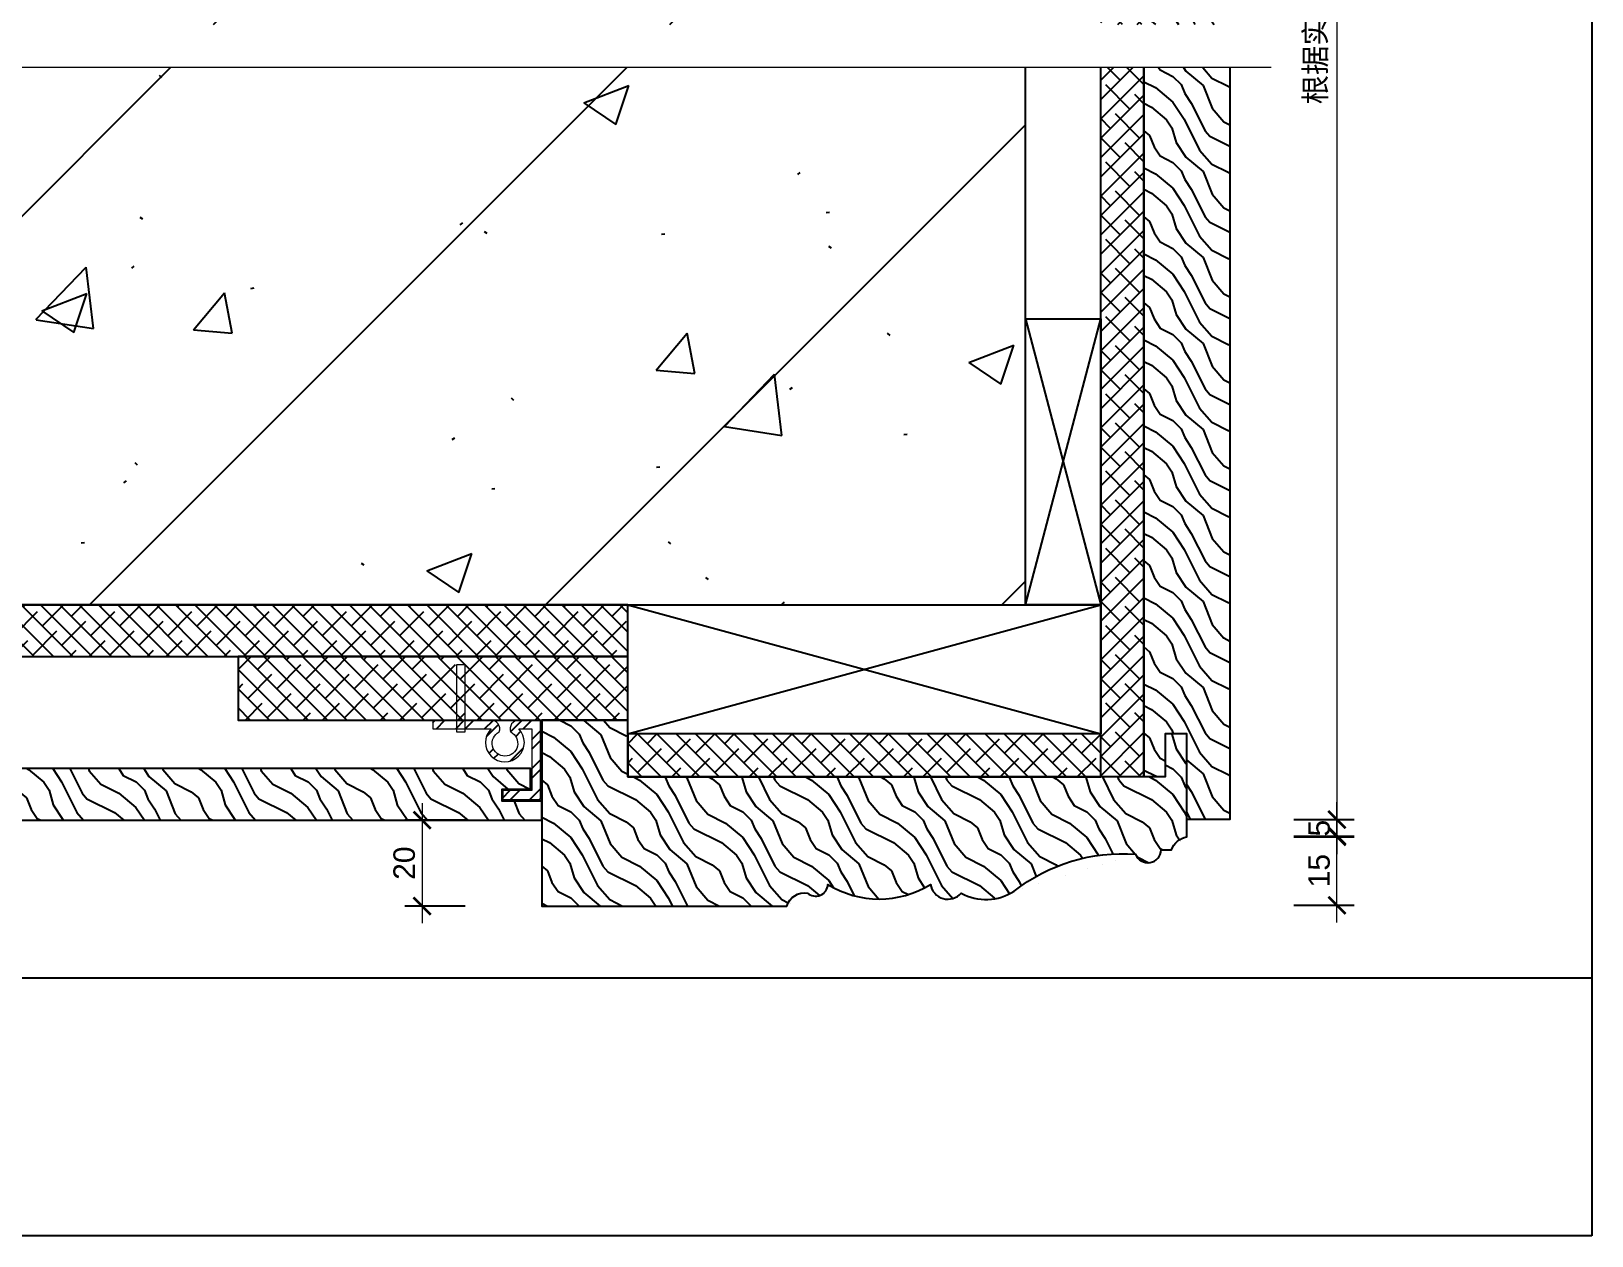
# Model space of a CAD drawing. Header units: millimetres. Extents: x 6321 to 61876, y 123 to 15211.
# Drawn here: x 50862.2 to 51225.1, y 8084.8 to 8364.8 of the extents above; entities that cross this region are included whole.
import ezdxf

# ---------------------------------------------------------------- set-up
doc = ezdxf.new("R2010")
doc.units = ezdxf.units.MM
doc.layers.get('Defpoints').update_dxf_attribs({"color": 250})
doc.layers.add('_ACM-A-ANNO-DIMS', color=2, linetype='Continuous', lineweight=13)
for name, color, linetype in [('I-DETL-LW01', 1, 'Continuous'), ('I-DETL-LW02', 2, 'Continuous'), ('I-DETL-LW251', 251, 'Continuous'), ('PE-尺寸标注', 44, 'Continuous'), ('WALL TYPE$0$HATCH', 8, 'Continuous'), ('WALL TYPE$0$I-SECT-LW03', 3, 'Continuous')]:
    doc.layers.add(name, color=color, linetype=linetype)
doc.styles.add('Arial', font='ARIALUNI.ttf')
doc.dimstyles.new('Aec-Arch-M-2', dxfattribs={"dimscale": 2, "dimtxt": 2.5, "dimasz": 2, "dimexe": 2, "dimexo": 2, "dimgap": 0.8, "dimtad": 1, "dimdec": 0, "dimrnd": 1, "dimzin": 3, "dimdsep": 46, "dimtxsty": 'Arial', "dimblk": 'WALL TYPE$0$_ArchTick', "dimcen": 2.5, "dimdle": 2, "dimclrd": 256, "dimclre": 256, "dimclrt": 256, "dimazin": 2, "dimtfac": 0.75, "dimtdec": 0, "dimtix": 1, "dimtmove": 2, "dimatfit": 2, "dimfxl": 5, "dimfxlon": 1, "dimtolj": 1, "dimtzin": 0, "dimlwd": -1, "dimarcsym": 0})

# ---------------------------------------------------------------- blocks, each defined once
blk = doc.blocks.new('海龙_1215173755')
at = {"layer": 'WALL TYPE$0$HATCH', "ltscale": 2}
h = blk.add_hatch(dxfattribs=at)
h.set_pattern_fill('ANSI32', color=256, scale=0.5)
h.set_pattern_definition([(45, (-39299.698, -12402.6693), (-3.36759605, 3.36759605), []), (45, (-39297.453, -12402.6693), (-3.36759605, 3.36759605), [])])
edge = h.paths.add_edge_path()
edge.add_line((2.29, -7.19), (2.29, 11.26))
edge.add_line((2.29, 11.26), (-2.77, 11.26))
edge.add_arc((-2.77, 9.26), 2, 90, 201.2139)
edge.add_arc((-5.97, 5.89), 2.97, -243.0808, 63.0808, ccw=False)
edge.add_arc((-9.18, 9.26), 2, 338.7861, 450)
edge.add_line((-9.18, 11.26), (-22.73, 11.26))
edge.add_line((-22.73, 11.26), (-22.73, 9.26))
edge.add_line((-22.73, 9.26), (-9.18, 9.26))
edge.add_arc((-5.97, 6.09), 4.51, 135.3033, 404.6967)
edge.add_line((-2.77, 9.26), (0.29, 9.26))
edge.add_line((0.29, 9.26), (0.29, -3.51))
edge.add_line((0.29, -3.51), (0.29, -5.11))
edge.add_line((0.29, -5.11), (-6.5, -5.11))
edge.add_line((-6.5, -5.11), (-6.5, -7.19))
edge.add_line((-6.5, -7.19), (2.29, -7.19))
at = {"color": 1, "linetype": 'Continuous', "lineweight": 15, "elevation": 7.84}
blk.add_lwpolyline([(-17.26, 24.13), (-17.26, 8.53), (-15.24, 8.53), (-15.24, 24.13)], close=True, dxfattribs=at)
at = {"color": 1, "linetype": 'Continuous', "lineweight": 15}
blk.add_lwpolyline([(2.29, -7.19), (2.29, 11.26), (-2.77, 11.26, 0.527318), (-4.63, 8.53, -4.178276), (-7.32, 8.53, 0.527318), (-9.18, 11.26), (-22.73, 11.26), (-22.73, 9.26), (-9.18, 9.26, 2.396256), (-2.77, 9.26), (0.29, 9.26), (0.29, -3.51), (0.29, -5.11), (-6.5, -5.11), (-6.5, -7.19)], format="xyb", close=True, dxfattribs=at)
blk = doc.blocks.new('海龙_1215174788')
at = {"layer": 'I-DETL-LW01'}
for p, q in [((-55, 0), (55, -30)), ((-55, -30), (55, 0))]:
    blk.add_line(p, q, dxfattribs=at)
blk.add_lwpolyline([(55, -30), (-55, -30), (-55, 0), (55, 0), (55, -30)], close=True, dxfattribs=at)
blk = doc.blocks.new('K_01')
at = {"layer": 'I-DETL-LW01'}
for p, q in [((-8.75, 0), (8.75, -66.47)), ((-8.75, -66.47), (8.75, 0))]:
    blk.add_line(p, q, dxfattribs=at)
blk.add_lwpolyline([(8.75, -66.47), (-8.75, -66.47), (-8.75, 0), (8.75, 0), (8.75, -66.47)], close=True, dxfattribs=at)
blk = doc.blocks.new('WALL TYPE$0$_ArchTick')
at = {"color": 0, "linetype": 'ByBlock', "const_width": 0.15}
blk.add_lwpolyline([(-0.5, -0.5), (0.5, 0.5)], dxfattribs=at)
blk = doc.blocks.new('*D141')
at = {"layer": '_ACM-A-ANNO-DIMS', "ltscale": 2, "transparency": 16777216}
blk.add_line((50953.15, 8185.36), (50953.15, 8157.42), dxfattribs=at)
at = {"layer": '_ACM-A-ANNO-DIMS', "linetype": 'Continuous', "lineweight": -2, "ltscale": 2, "transparency": 16777216}
for p, q in [((50963.15, 8181.36), (50949.15, 8181.36)), ((50963.15, 8161.42), (50949.15, 8161.42))]:
    blk.add_line(p, q, dxfattribs=at)
at = {"layer": 'Defpoints', "color": 0, "linetype": 'Continuous', "ltscale": 2, "transparency": 16777216}
for p in [(50980.96, 8181.36), (50953.15, 8161.42), (50980.96, 8161.42)]:
    blk.add_point(p, dxfattribs=at)
at = {"layer": '_ACM-A-ANNO-DIMS', "linetype": 'Continuous', "ltscale": 2, "transparency": 16777216, "xscale": 4, "yscale": 4, "zscale": 4}
for p, rotation in [((50953.15, 8181.36), 90), ((50953.15, 8161.42), 270)]:
    blk.add_blockref('WALL TYPE$0$_ArchTick', p, dxfattribs=dict(at, rotation=rotation))
at = {"layer": '_ACM-A-ANNO-DIMS', "linetype": 'Continuous', "ltscale": 2, "transparency": 16777216, "insert": (50949, 8171.39), "char_height": 5, "attachment_point": 5, "rotation": 90, "style": 'Arial'}
blk.add_mtext('\\A1;20', dxfattribs=at)
blk = doc.blocks.new('*D183')
at = {"layer": '_ACM-A-ANNO-DIMS', "ltscale": 2, "transparency": 16777216}
blk.add_line((51165.89, 8545.33), (51165.89, 8177.53), dxfattribs=at)
at = {"layer": '_ACM-A-ANNO-DIMS', "linetype": 'Continuous', "lineweight": -2, "ltscale": 2, "transparency": 16777216}
for p, q in [((51155.89, 8541.33), (51169.89, 8541.33)), ((51155.89, 8181.53), (51169.89, 8181.53))]:
    blk.add_line(p, q, dxfattribs=at)
at = {"layer": 'Defpoints', "color": 0, "linetype": 'Continuous', "ltscale": 2, "transparency": 16777216}
for p in [(51140.96, 8541.33), (51140.96, 8181.53), (51165.89, 8181.53)]:
    blk.add_point(p, dxfattribs=at)
at = {"layer": '_ACM-A-ANNO-DIMS', "linetype": 'Continuous', "ltscale": 2, "transparency": 16777216, "xscale": 4, "yscale": 4, "zscale": 4}
for p, rotation in [((51165.89, 8541.33), 90), ((51165.89, 8181.53), 270)]:
    blk.add_blockref('WALL TYPE$0$_ArchTick', p, dxfattribs=dict(at, rotation=rotation))
at = {"layer": '_ACM-A-ANNO-DIMS', "linetype": 'Continuous', "ltscale": 2, "transparency": 16777216, "insert": (51161.11, 8361.43), "char_height": 5, "attachment_point": 5, "rotation": 90, "style": 'Arial'}
blk.add_mtext('\\A1;根据实际', dxfattribs=at)
blk = doc.blocks.new('*D182')
at = {"layer": '_ACM-A-ANNO-DIMS', "ltscale": 2, "transparency": 16777216}
for p, q in [((51165.89, 8181.53), (51165.89, 8185.53)), ((51165.89, 8181.53), (51165.89, 8177.51)), ((51165.89, 8177.51), (51165.89, 8173.51))]:
    blk.add_line(p, q, dxfattribs=at)
at = {"layer": '_ACM-A-ANNO-DIMS', "linetype": 'Continuous', "lineweight": -2, "ltscale": 2, "transparency": 16777216}
for p, q in [((51155.89, 8181.53), (51169.89, 8181.53)), ((51155.89, 8177.51), (51169.89, 8177.51))]:
    blk.add_line(p, q, dxfattribs=at)
at = {"layer": 'Defpoints', "color": 0, "linetype": 'Continuous', "ltscale": 2, "transparency": 16777216}
for p in [(51140.96, 8181.53), (51140.96, 8177.51), (51165.89, 8177.51)]:
    blk.add_point(p, dxfattribs=at)
at = {"layer": '_ACM-A-ANNO-DIMS', "linetype": 'Continuous', "ltscale": 2, "transparency": 16777216, "xscale": 4, "yscale": 4, "zscale": 4}
for p, rotation in [((51165.89, 8181.53), 270), ((51165.89, 8177.51), 90)]:
    blk.add_blockref('WALL TYPE$0$_ArchTick', p, dxfattribs=dict(at, rotation=rotation))
at = {"layer": '_ACM-A-ANNO-DIMS', "linetype": 'Continuous', "ltscale": 2, "transparency": 16777216, "insert": (51161.75, 8179.52), "char_height": 5, "attachment_point": 5, "rotation": 90, "style": 'Arial'}
blk.add_mtext('\\A1;5', dxfattribs=at)
blk = doc.blocks.new('*D181')
at = {"layer": '_ACM-A-ANNO-DIMS', "ltscale": 2, "transparency": 16777216}
blk.add_line((51165.89, 8157.59), (51165.89, 8181.68), dxfattribs=at)
at = {"layer": '_ACM-A-ANNO-DIMS', "linetype": 'Continuous', "lineweight": -2, "ltscale": 2, "transparency": 16777216}
for p, q in [((51155.89, 8177.68), (51169.89, 8177.68)), ((51155.89, 8161.59), (51169.89, 8161.59))]:
    blk.add_line(p, q, dxfattribs=at)
at = {"layer": 'Defpoints', "color": 0, "linetype": 'Continuous', "ltscale": 2, "transparency": 16777216}
for p in [(51140.96, 8177.68), (51165.89, 8177.68), (51140.96, 8161.59)]:
    blk.add_point(p, dxfattribs=at)
at = {"layer": '_ACM-A-ANNO-DIMS', "linetype": 'Continuous', "ltscale": 2, "transparency": 16777216, "xscale": 4, "yscale": 4, "zscale": 4}
for p, rotation in [((51165.89, 8177.68), 90), ((51165.89, 8161.59), 270)]:
    blk.add_blockref('WALL TYPE$0$_ArchTick', p, dxfattribs=dict(at, rotation=rotation))
at = {"layer": '_ACM-A-ANNO-DIMS', "linetype": 'Continuous', "ltscale": 2, "transparency": 16777216, "insert": (51161.73, 8169.64), "char_height": 5, "attachment_point": 5, "rotation": 90, "style": 'Arial'}
blk.add_mtext('\\A1;15', dxfattribs=at)

msp = doc.modelspace()

# ---------------------------------------------------------------- hatches: boundary and pattern name
h = msp.add_hatch()
h.set_pattern_fill('0-钢筋混凝土001-DOM', color=250, scale=15, pattern_type=2)
h.set_pattern_definition([(45, (48203.46, 10862.376), (-53.033, 53.033), []), (50, (48203.46, 10862.38), (107.589, -9.4128), [11.25, -123.75]), (355, (48203.46, 10862.38), (-20.8127, 112.8288), [9, -99]), (100.4514, (48212.43, 10861.59), (86.7764, 103.416), [9.561, -105.1713]), (46.1842, (48203.46, 10892.38), (160.086, -24.828), [16.875, -185.625]), (96.6356, (48216.8, 10890.3), (140.1994, 146.1177), [14.3415, -157.757]), (351.184, (48203.46, 10892.38), (140.199, 146.118), [13.5, -148.5]), (21, (48218.46, 10884.88), (89.536, -60.3928), [11.25, -123.75]), (326, (48218.46, 10884.88), (36.4973, 108.7725), [9, -99]), (71.4514, (48225.92, 10879.84), (126.0334, 48.3796), [9.561, -105.1713]), (37.5, (48203.463, 10862.376), (1.82398, 49.93408), [0.75, -97.8, 0.75, -100.5, 0.75, -99.375]), (7.5, (48203.463, 10862.376), (39.4604, 59.16176), [0.75, -57.3, 0.75, -95.55, 0.75, -37.875]), (327.5, (48170.013, 10862.376), (80.07337, -3.38323), [0.75, -37.5, 0.75, -117, 0.75, -155.25]), (317.5, (48155.01, 10862.376), (87.4779, 15.0157), [0.75, -48.75, 0.75, -77.7, 0.75, -110.25])])
h.paths.add_polyline_path([(51093.46, 8356.34), (50827.32, 8356.34), (50824.82, 8349.48), (50819.82, 8363.21), (50817.32, 8356.34), (50520.2, 8356.34), (50520.2, 8231.42), (51093.46, 8231.42)])
h.paths.add_polyline_path([(50827.32, 8366.34), (51093.46, 8366.34), (51093.46, 8491.27), (50520.2, 8491.27), (50520.2, 8391.94), (50527.07, 8389.44), (50513.33, 8384.44), (50520.2, 8381.94), (50520.2, 8366.34), (50817.32, 8366.34), (50819.82, 8368.65), (50824.82, 8359.48)])
at = {"layer": 'I-DETL-LW251'}
h = msp.add_hatch(dxfattribs=at)
h.set_pattern_fill('ANSI38', color=250)
h.set_pattern_definition([(45, (11678.6826, -4268.352), (-2.24506403, 2.24506403), []), (135, (11678.6826, -4268.352), (-6.7351921, 2.24506403), [7.9375, -4.7625])])
h.paths.add_polyline_path([(51110.96, 8366.34), (51120.96, 8366.34), (51120.96, 8531.27), (51110.96, 8531.27)])
h.paths.add_polyline_path([(51120.96, 8356.34), (51110.96, 8356.34), (51110.96, 8191.42), (51120.96, 8191.42)])
h = msp.add_hatch(dxfattribs=at)
h.set_pattern_fill('ANSI38', color=250, angle=-90)
h.set_pattern_definition([(315, (40173.8296, 44493.2662), (2.24506403, 2.24506403), []), (45, (40173.8296, 44493.2662), (2.24506403, 6.7351921), [7.9375, -4.7625])])
h.paths.add_polyline_path([(50520.2, 8231.42), (50520.2, 8219.42), (51000.96, 8219.42), (51000.96, 8231.42)])
h = msp.add_hatch(dxfattribs=at)
h.set_pattern_fill('ANSI38', color=250, angle=-90)
h.set_pattern_definition([(315, (51449.1787, 7502.479), (2.245064, 2.245064), []), (45, (51449.1787, 7502.479), (2.245064, 6.735192), [7.9375, -4.7625])])
h.paths.add_polyline_path([(50910.34, 8219.42), (50910.34, 8204.62), (51000.96, 8204.62), (51000.96, 8219.42)])
h = msp.add_hatch(dxfattribs=at)
h.set_pattern_fill('ANSI38', color=250, angle=-90)
h.set_pattern_definition([(315, (11678.6826, -4209.3077), (2.24506403, 2.24506403), []), (45, (11678.6826, -4209.3077), (2.24506403, 6.7351921), [7.9375, -4.7625])])
h.paths.add_polyline_path([(51110.96, 8201.42), (51000.96, 8201.42), (51000.96, 8191.42), (51110.96, 8191.42)])
at = {"layer": 'PE-尺寸标注'}
h = msp.add_hatch(dxfattribs=at)
h.set_pattern_fill('木纹面1', color=250, scale=5, angle=-90, style=0, pattern_type=2)
h.set_pattern_definition([(333.43495, (11679.55, -4286.285), (-1e-09, -20), [4.621368, -17.739311]), (310.601295, (11696.843, -4273.128), (2e-08, -20), [4.158067, -88.037378]), (310.601295, (11716.843, -4283.128), (2e-08, -20), [4.158067, -88.037378]), (310.601295, (11736.843, -4293.128), (-1e-08, -20), [4.158067, -88.037378]), (333.43495, (11676.754, -4276.138), (-1e-09, -20), [4.237008, -18.123672]), (320.19443, (11680.544, -4278.033), (8e-10, -20), [2.24049, -75.862006]), (320.19443, (11700.544, -4288.033), (8e-10, -20), [2.24049, -75.862006]), (320.19443, (11720.544, -4298.033), (8e-10, -20), [2.24049, -75.862006]), (291.80141, (11682.265, -4279.467), (-3e-08, -20), [2.868712, -50.982936]), (303.690068, (11683.331, -4282.13), (-1e-08, -20), [2.521813, -33.5337]), (333.43495, (11684.73, -4284.229), (-8e-09, -20), [3.3552885, -19.005391]), (315, (11687.73, -4285.729), (-3e-15, -20), [2.717818, -53.850724]), (315, (11707.73, -4295.729), (-3e-15, -20), [2.717818, -53.850724]), (291.80141, (11689.652, -4287.651), (-3e-08, -20), [2.19237, -51.659278]), (333.43495, (11676.292, -4269.657), (-8e-09, -20), [7.1896, -15.17108]), (320.19443, (11682.723, -4272.872), (8e-10, -20), [4.573562, -73.528935]), (320.19443, (11702.723, -4282.872), (8e-10, -20), [4.573562, -73.528935]), (320.19443, (11722.723, -4292.872), (8e-10, -20), [4.573562, -73.528935]), (303.690068, (11686.236, -4275.8), (-1e-08, -20), [2.2405595, -33.814953]), (285.945396, (11687.479, -4277.664), (-1.45e-06, -20), [3.5624845, -69.238614]), (303.690068, (11688.458, -4281.09), (-1e-08, -20), [4.0929665, -31.962546]), (320.19443, (11690.728, -4284.495), (8e-10, -20), [5.197338, -72.90516]), (320.19443, (11710.728, -4294.495), (8e-10, -20), [5.197338, -72.90516]), (320.19443, (11730.728, -4304.495), (-3e-09, -20), [5.197338, -72.90516]), (291.80141, (11694.721, -4287.822), (-3e-08, -20), [5.7145015, -48.137147]), (320.19443, (11683.683, -4268.352), (8e-10, -20), [5.214067, -72.88843]), (320.19443, (11703.683, -4278.352), (8e-10, -20), [5.214067, -72.88843]), (320.19443, (11723.683, -4288.352), (8e-10, -20), [5.214067, -72.88843]), (303.690068, (11687.688, -4271.69), (-1e-08, -20), [4.838075, -31.217438]), (296.56505, (11690.372, -4275.715), (1e-09, -20), [7.98596, -81.456759]), (296.56505, (11710.372, -4285.715), (1e-09, -20), [7.98596, -81.456759]), (310.601295, (11693.943, -4282.858), (2e-08, -20), [4.3193, -87.876143]), (310.601295, (11713.943, -4292.858), (2e-08, -20), [4.3193, -87.876143]), (310.601295, (11733.943, -4302.858), (2e-08, -20), [4.3193, -87.876143]), (303.690068, (11690.467, -4269.687), (-1e-08, -20), [2.735792, -33.319722]), (296.56505, (11691.984, -4271.963), (8e-09, -20), [7.158076, -82.284643]), (296.56505, (11711.984, -4281.963), (-8e-08, -20), [7.158076, -82.284643]), (310.601295, (11695.185, -4278.365), (2e-08, -20), [1.700823, -90.494622]), (310.601295, (11715.185, -4288.365), (2e-08, -20), [1.700823, -90.494622]), (310.601295, (11735.185, -4298.365), (2e-08, -20), [1.700823, -90.494622])])
h.paths.add_polyline_path([(51140.96, 8356.34), (51120.96, 8356.34), (51120.96, 8191.42), (51125.96, 8191.42), (51125.96, 8201.42), (51130.96, 8201.42), (51130.96, 8181.53), (51140.96, 8181.53)])
h.paths.add_polyline_path([(51140.96, 8541.15), (51130.96, 8541.15), (51130.96, 8521.27), (51125.96, 8521.27), (51125.96, 8531.27), (51120.96, 8531.27), (51120.96, 8366.34), (51140.96, 8366.34)])
h = msp.add_hatch(dxfattribs=at)
h.set_pattern_fill('木纹面1', color=250, scale=5, angle=-90, style=0, pattern_type=2)
h.set_pattern_definition([(333.43495, (11679.55, -4227.241), (-1e-09, -20), [4.621368, -17.739311]), (310.601295, (11696.843, -4214.084), (2e-08, -20), [4.158067, -88.037378]), (310.601295, (11716.843, -4224.084), (2e-08, -20), [4.158067, -88.037378]), (310.601295, (11736.843, -4234.084), (-1e-08, -20), [4.158067, -88.037378]), (333.43495, (11676.754, -4217.094), (-1e-09, -20), [4.237008, -18.123672]), (320.19443, (11680.544, -4218.988), (8e-10, -20), [2.24049, -75.862006]), (320.19443, (11700.544, -4228.988), (8e-10, -20), [2.24049, -75.862006]), (320.19443, (11720.544, -4238.988), (8e-10, -20), [2.24049, -75.862006]), (291.80141, (11682.265, -4220.423), (-3e-08, -20), [2.868712, -50.982936]), (303.690068, (11683.331, -4223.086), (-1e-08, -20), [2.521813, -33.5337]), (333.43495, (11684.73, -4225.185), (-8e-09, -20), [3.3552885, -19.005391]), (315, (11687.73, -4226.685), (-3e-15, -20), [2.717818, -53.850724]), (315, (11707.73, -4236.685), (-3e-15, -20), [2.717818, -53.850724]), (291.80141, (11689.652, -4228.607), (-3e-08, -20), [2.19237, -51.659278]), (333.43495, (11676.292, -4210.612), (-8e-09, -20), [7.1896, -15.17108]), (320.19443, (11682.723, -4213.828), (8e-10, -20), [4.573562, -73.528935]), (320.19443, (11702.723, -4223.828), (8e-10, -20), [4.573562, -73.528935]), (320.19443, (11722.723, -4233.828), (8e-10, -20), [4.573562, -73.528935]), (303.690068, (11686.236, -4216.756), (-1e-08, -20), [2.2405595, -33.814953]), (285.945396, (11687.479, -4218.62), (-1.45e-06, -20), [3.5624845, -69.238614]), (303.690068, (11688.458, -4222.045), (-1e-08, -20), [4.0929665, -31.962546]), (320.19443, (11690.728, -4225.451), (8e-10, -20), [5.197338, -72.90516]), (320.19443, (11710.728, -4235.451), (8e-10, -20), [5.197338, -72.90516]), (320.19443, (11730.728, -4245.451), (-3e-09, -20), [5.197338, -72.90516]), (291.80141, (11694.721, -4228.778), (-3e-08, -20), [5.7145015, -48.137147]), (320.19443, (11683.683, -4209.308), (8e-10, -20), [5.214067, -72.88843]), (320.19443, (11703.683, -4219.308), (8e-10, -20), [5.214067, -72.88843]), (320.19443, (11723.683, -4229.308), (8e-10, -20), [5.214067, -72.88843]), (303.690068, (11687.688, -4212.646), (-1e-08, -20), [4.838075, -31.217438]), (296.56505, (11690.372, -4216.671), (1e-09, -20), [7.98596, -81.456759]), (296.56505, (11710.372, -4226.671), (1e-09, -20), [7.98596, -81.456759]), (310.601295, (11693.943, -4223.814), (2e-08, -20), [4.3193, -87.876143]), (310.601295, (11713.943, -4233.814), (2e-08, -20), [4.3193, -87.876143]), (310.601295, (11733.943, -4243.814), (2e-08, -20), [4.3193, -87.876143]), (303.690068, (11690.467, -4210.642), (-1e-08, -20), [2.735792, -33.319722]), (296.56505, (11691.984, -4212.919), (8e-09, -20), [7.158076, -82.284643]), (296.56505, (11711.984, -4222.919), (-8e-08, -20), [7.158076, -82.284643]), (310.601295, (11695.185, -4219.321), (2e-08, -20), [1.700823, -90.494622]), (310.601295, (11715.185, -4229.321), (2e-08, -20), [1.700823, -90.494622]), (310.601295, (11735.185, -4239.321), (2e-08, -20), [1.700823, -90.494622])])
edge = h.paths.add_edge_path()
edge.add_line((51125.96, 8191.42), (51000.96, 8191.42))
edge.add_line((51000.96, 8191.42), (51000.96, 8204.62))
edge.add_line((51000.96, 8204.62), (50980.96, 8204.62))
edge.add_line((50980.96, 8204.62), (50980.96, 8161.42))
edge.add_line((50980.96, 8161.42), (51037.97, 8161.42))
edge.add_arc((51042.06, 8160.23), 4.26, 80.8861, 163.7626, ccw=False)
edge.add_arc((51044.63, 8166.61), 2.88, 228.9864, 356.76)
edge.add_arc((51059.43, 8185.68), 22.63, 238.2028, 301.7947)
edge.add_arc((51075.4, 8167.12), 4.1, 189.3845, 319.2343)
edge.add_arc((51084.29, 8174.69), 11.77, 240.5974, 303.6714)
edge.add_arc((51116.07, 8132.59), 41.01, 85.8404, 128.0152, ccw=False)
edge.add_arc((51121.92, 8174.57), 3.08, 200.575, 358.5813)
edge.add_line((51125, 8174.49), (51127.39, 8174.49))
edge.add_arc((51131.85, 8172.83), 4.77, 100.7646, 159.5436, ccw=False)
edge.add_line((51130.96, 8177.51), (51130.96, 8201.42))
edge.add_line((51130.96, 8201.42), (51125.96, 8201.42))
edge.add_line((51125.96, 8201.42), (51125.96, 8191.42))
h = msp.add_hatch(dxfattribs=at)
h.set_pattern_fill('木纹面1', color=250, scale=5, angle=-90, style=0, pattern_type=2)
h.set_pattern_definition([(333.43495, (39998.44, 44269.715), (-1e-09, -20), [4.621368, -17.739311]), (310.601295, (40015.733, 44282.872), (2e-08, -20), [4.158067, -88.037378]), (310.601295, (40035.733, 44272.872), (2e-08, -20), [4.158067, -88.037378]), (310.601295, (40055.733, 44262.872), (-1e-08, -20), [4.158067, -88.037378]), (333.43495, (39995.644, 44279.863), (-1e-09, -20), [4.237008, -18.123672]), (320.19443, (39999.434, 44277.968), (8e-10, -20), [2.24049, -75.862006]), (320.19443, (40019.434, 44267.968), (8e-10, -20), [2.24049, -75.862006]), (320.19443, (40039.434, 44257.968), (8e-10, -20), [2.24049, -75.862006]), (291.80141, (40001.155, 44276.533), (-3e-08, -20), [2.868712, -50.982936]), (303.690068, (40002.221, 44273.87), (-1e-08, -20), [2.521813, -33.5337]), (333.43495, (40003.62, 44271.772), (-8e-09, -20), [3.355288, -19.005391]), (315, (40006.62, 44270.271), (-4e-15, -20), [2.717818, -53.850724]), (315, (40026.62, 44260.271), (-4e-15, -20), [2.717818, -53.850724]), (291.80141, (40008.5425, 44268.349), (-3e-08, -20), [2.19237, -51.659278]), (333.43495, (39995.182, 44286.344), (-8e-09, -20), [7.1896, -15.17108]), (320.19443, (40001.613, 44283.128), (8e-10, -20), [4.573562, -73.528935]), (320.19443, (40021.613, 44273.128), (8e-10, -20), [4.573562, -73.528935]), (320.19443, (40041.613, 44263.128), (8e-10, -20), [4.573562, -73.528935]), (303.690068, (40005.126, 44280.2), (-1e-08, -20), [2.24056, -33.814953]), (285.945396, (40006.369, 44278.336), (-1.45e-06, -20), [3.562485, -69.238614]), (303.690068, (40007.348, 44274.911), (-1e-08, -20), [4.092967, -31.962546]), (320.19443, (40009.618, 44271.505), (8e-10, -20), [5.197338, -72.90516]), (320.19443, (40029.618, 44261.505), (8e-10, -20), [5.197338, -72.90516]), (320.19443, (40049.618, 44251.505), (-3e-09, -20), [5.197338, -72.90516]), (291.80141, (40013.611, 44268.178), (-3e-08, -20), [5.714501, -48.137147]), (320.19443, (40002.573, 44287.648), (8e-10, -20), [5.214067, -72.88843]), (320.19443, (40022.573, 44277.648), (8e-10, -20), [5.214067, -72.88843]), (320.19443, (40042.573, 44267.648), (8e-10, -20), [5.214067, -72.88843]), (303.690068, (40006.578, 44284.31), (-1e-08, -20), [4.838075, -31.217438]), (296.56505, (40009.262, 44280.285), (1e-09, -20), [7.98596, -81.45676]), (296.56505, (40029.262, 44270.285), (1e-09, -20), [7.98596, -81.45676]), (310.601295, (40012.833, 44273.142), (2e-08, -20), [4.3193, -87.876143]), (310.601295, (40032.833, 44263.142), (2e-08, -20), [4.3193, -87.876143]), (310.601295, (40052.833, 44253.142), (2e-08, -20), [4.3193, -87.876143]), (303.690068, (40009.357, 44286.314), (-1e-08, -20), [2.735792, -33.319722]), (296.56505, (40010.874, 44284.037), (8e-09, -20), [7.158076, -82.284643]), (296.56505, (40030.874, 44274.037), (-8e-08, -20), [7.158076, -82.284643]), (310.601295, (40014.075, 44277.635), (2e-08, -20), [1.700823, -90.49462]), (310.601295, (40034.075, 44267.635), (2e-08, -20), [1.700823, -90.49462]), (310.601295, (40054.075, 44257.635), (2e-08, -20), [1.700823, -90.49462])])
h.paths.add_polyline_path([(50780.96, 8193.36), (50780.96, 8181.36), (50980.96, 8181.36), (50980.96, 8185.81), (50971.77, 8185.81), (50971.77, 8188.62), (50978.38, 8188.62), (50978.38, 8193.36)])

# ---------------------------------------------------------------- linework, layer by layer
at = {"layer": '_ACM-A-ANNO-DIMS', "linetype": 'Continuous', "ltscale": 2}
msp.add_lwpolyline([(51150.56, 8356.34), (50827.32, 8356.34), (50824.82, 8349.48), (50819.82, 8363.21), (50817.32, 8356.34), (50508.15, 8356.34)], dxfattribs=at)
at = {"layer": 'Defpoints', "color": 251}
msp.add_line((49755.94, 8144.77), (51225.14, 8144.77), dxfattribs=at)
at = {"layer": 'Defpoints', "color": 1}
msp.add_lwpolyline([(51225.14, 8084.77), (49755.94, 8084.77), (49755.94, 9228.77), (51225.14, 9228.77)], close=True, dxfattribs=at)
at = {"layer": 'I-DETL-LW01'}
msp.add_lwpolyline([(51120.96, 8356.34), (51120.96, 8191.42), (51110.96, 8191.42), (51110.96, 8356.34)], dxfattribs=at)
for points in [[(50520.2, 8231.42), (50520.2, 8219.42), (51000.96, 8219.42), (51000.96, 8231.42)], [(50910.34, 8219.42), (50910.34, 8204.62), (51000.96, 8204.62), (51000.96, 8219.42)], [(51110.96, 8201.42), (51000.96, 8201.42), (51000.96, 8191.42), (51110.96, 8191.42)]]:
    msp.add_lwpolyline(points, close=True, dxfattribs=at)
at = {"layer": 'I-DETL-LW02'}
msp.add_lwpolyline([(51140.96, 8356.34), (51140.96, 8181.53), (51130.96, 8181.53), (51130.96, 8201.42), (51125.96, 8201.42), (51125.96, 8191.42), (51120.96, 8191.42), (51120.96, 8356.34)], dxfattribs=at)
msp.add_lwpolyline([(51125.96, 8191.42), (51000.96, 8191.42), (51000.96, 8204.62), (50980.96, 8204.62), (50980.96, 8161.42), (51037.97, 8161.42, -0.37825), (51042.74, 8164.44, 0.623496), (51047.51, 8166.45, 0.284819), (51071.35, 8166.45, 0.636149), (51078.51, 8164.44, 0.282378), (51090.81, 8164.9, -0.186128), (51119.04, 8173.49, 0.824383), (51125, 8174.49), (51127.39, 8174.49, -0.262247), (51130.96, 8177.51), (51130.96, 8201.42), (51125.96, 8201.42), (51125.96, 8191.42)], format="xyb", dxfattribs=at)
msp.add_lwpolyline([(50780.96, 8193.36), (50780.96, 8181.36), (50980.96, 8181.36), (50980.96, 8185.81), (50971.77, 8185.81), (50971.77, 8188.62), (50978.38, 8188.62), (50978.38, 8193.36)], close=True, dxfattribs=at)
at = {"layer": 'WALL TYPE$0$I-SECT-LW03'}
msp.add_lwpolyline([(50520.2, 8231.42), (51093.46, 8231.42), (51093.46, 8356.34)], dxfattribs=at)

# ---------------------------------------------------------------- block references
for name, p in [('K_01', (51102.21, 8297.89)), ('海龙_1215173755', (50978.38, 8193.36))]:
    msp.add_blockref(name, p)
at = {"layer": 'I-DETL-LW01'}
msp.add_blockref('海龙_1215174788', (51055.96, 8231.42), dxfattribs=at)

# ---------------------------------------------------------------- dimensions: what is measured, and where the dimension line sits
at = {"layer": '_ACM-A-ANNO-DIMS', "linetype": 'Continuous', "ltscale": 2}
dim = msp.add_linear_dim(base=(51165.89, 8181.53), p1=(51140.96, 8541.33), p2=(51140.96, 8181.53), angle=90, text='根据实际', dimstyle='Aec-Arch-M-2', override={"dimrnd": 5}, dxfattribs=at)
dim.commit()
dim.dimension.update_dxf_attribs({"geometry": '*D183', "text_midpoint": (51161.11, 8361.43)})
for base, p1, p2, angle, picture, middle in [((50953.15, 8161.42), (50980.96, 8181.36), (50980.96, 8161.42), 270, '*D141', (50949, 8171.39)), ((51165.89, 8177.51), (51140.96, 8181.53), (51140.96, 8177.51), 90, '*D182', (51161.75, 8179.52)), ((51165.89, 8177.68), (51140.96, 8161.59), (51140.96, 8177.68), 270, '*D181', (51161.73, 8169.64))]:
    dim = msp.add_linear_dim(base=base, p1=p1, p2=p2, angle=angle, dimstyle='Aec-Arch-M-2', override={"dimrnd": 5}, dxfattribs=at)
    dim.commit()
    dim.dimension.update_dxf_attribs({"geometry": picture, "text_midpoint": middle})

doc.saveas('drawing.dxf')
